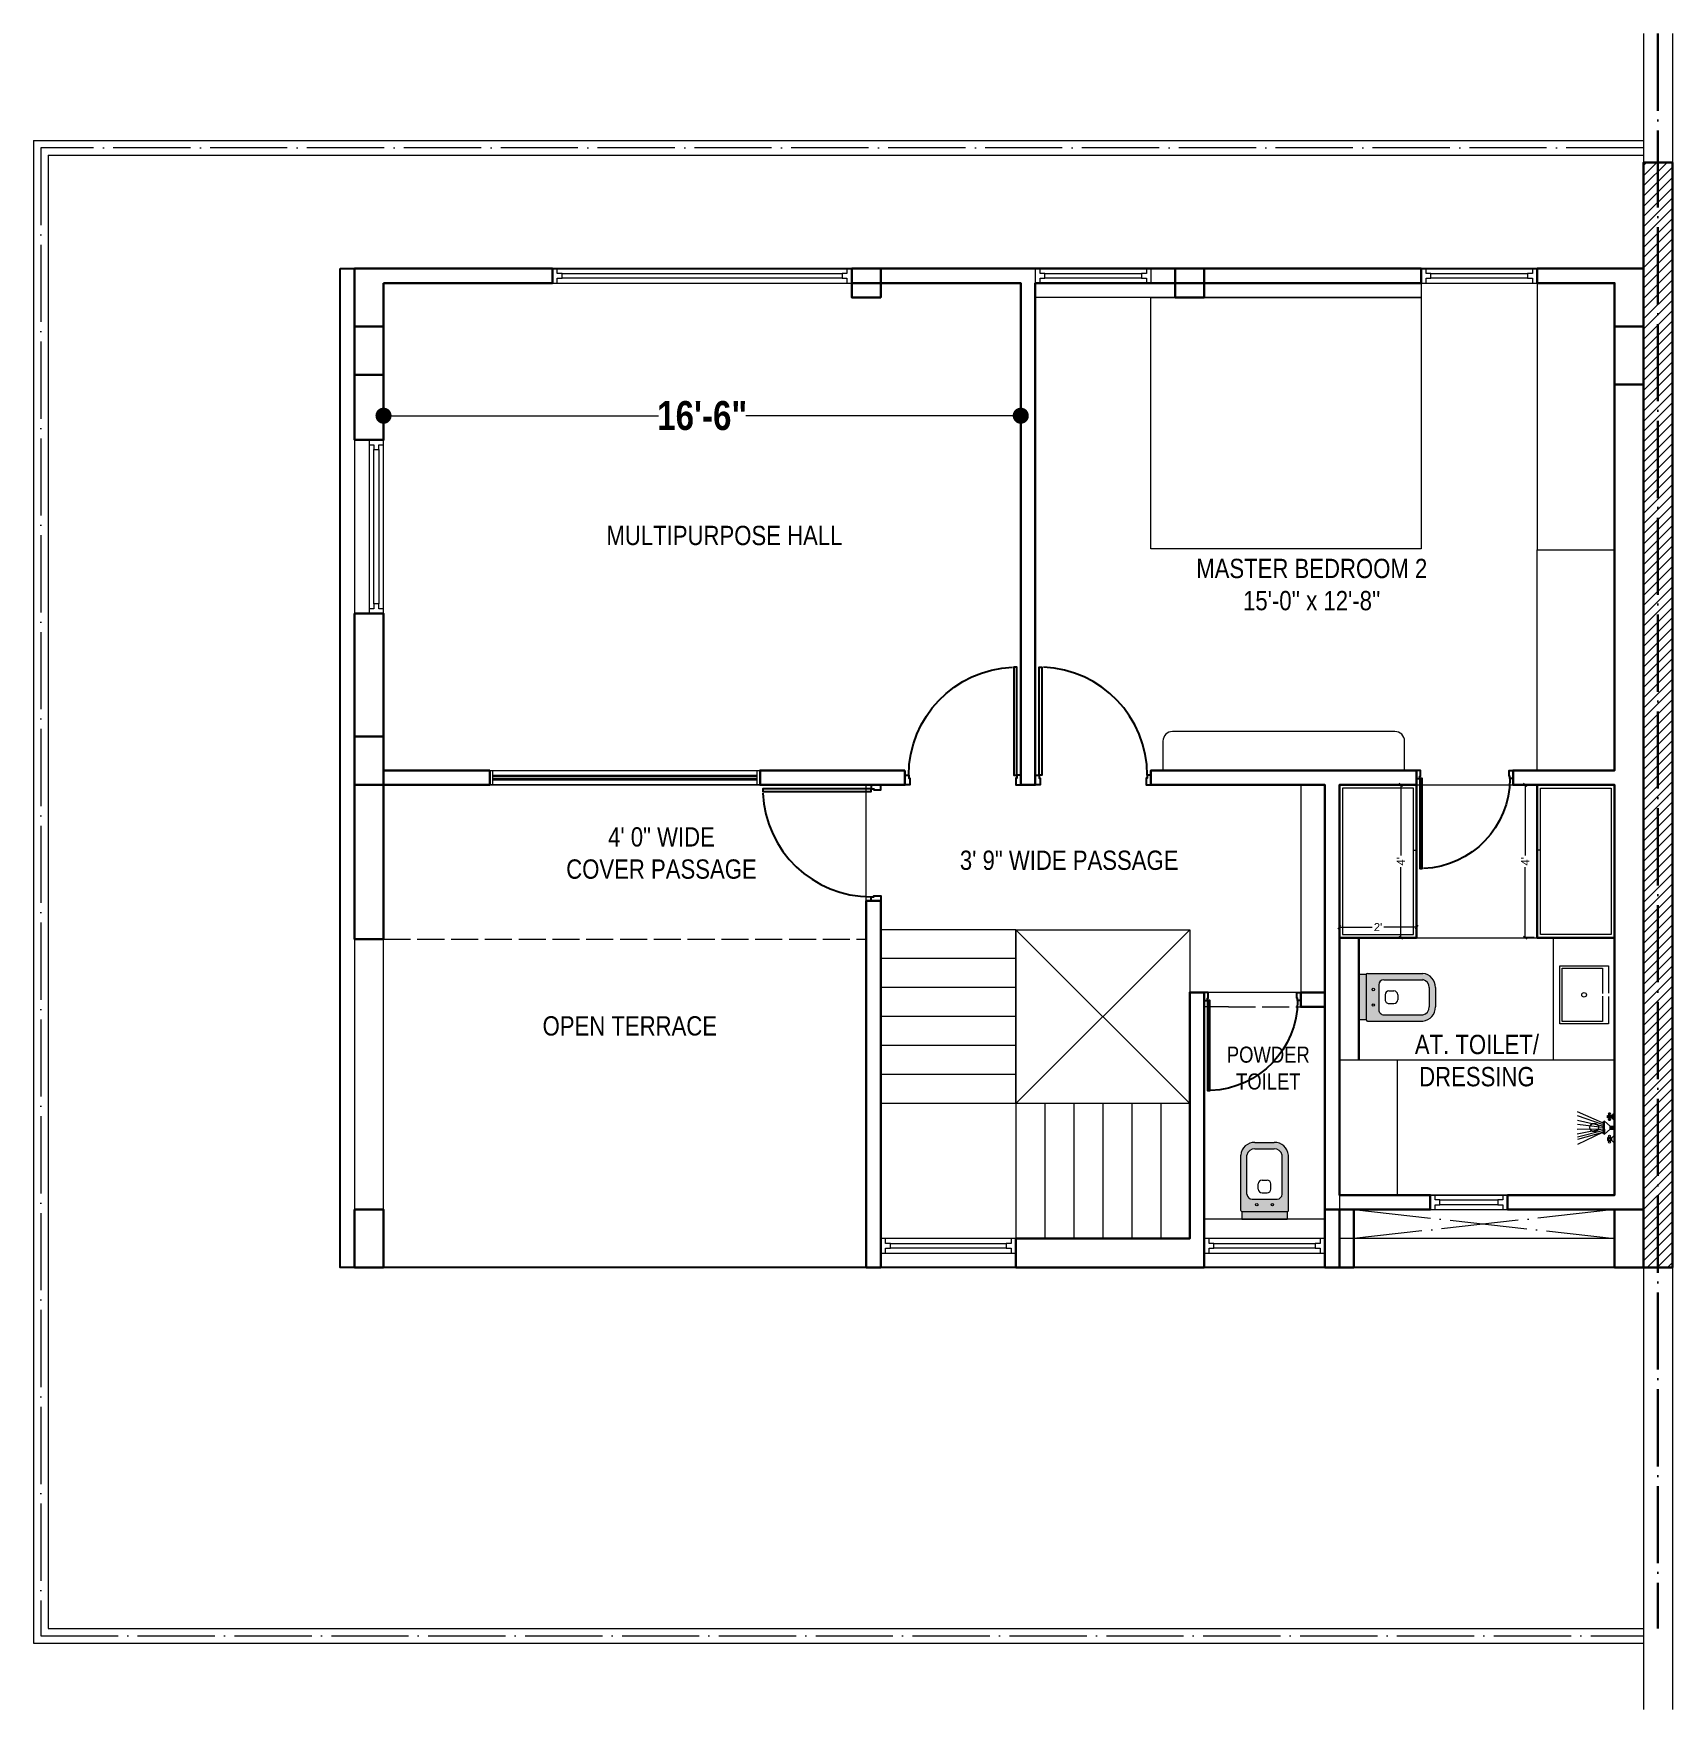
# Model space of a CAD drawing. Header units: millimetres. Extents: x 56222 to 3066687, y -650199 to -121287.
# Drawn here: x 156383 to 156892, y -179941 to -179420 of the extents above; entities that cross this region are included whole.
import ezdxf

# ---------------------------------------------------------------- set-up
doc = ezdxf.new("R2010")
doc.units = ezdxf.units.MM
doc.header["$MEASUREMENT"] = 0
doc.header["$PDMODE"] = 35
doc.linetypes.add('ACAD_ISO02W100', pattern=[15, 12, -3])
doc.linetypes.add('ACAD_ISO04W100', pattern=[30, 24, -3, 0, -3])
doc.layers.get('Defpoints').update_dxf_attribs({"color": 220})
doc.layers.add('AR DOOR', color=40, linetype='Continuous')
doc.layers.add('AR ELE-5', color=134, linetype='Continuous')
for name, color, linetype, lineweight in [('COLUMN', 1, 'Continuous', 30), ('dim05', 1, 'Continuous', 13), ('FIRST FLOOR', 7, 'Continuous', 9), ('FIRST FLOOR ( DW_RAIL )', 7, 'Continuous', 9), ('FIRST FLOOR_( STAIR )', 251, 'Continuous', 9), ('FURNITURE', 32, 'Continuous', 9), ('GROUND FLOOR', 7, 'Continuous', 9), ('GROUND FLOOR  ( HATCH )', 251, 'Continuous', 9), ('GROUND FLOOR  ( PLINE )', 251, 'Continuous', 30), ('GROUND FLOOR ( DW_RAIL )', 7, 'Continuous', 9), ('SECOND FLOOR', 7, 'Continuous', 9), ('SECOND FLOOR  ( PLINE )', 251, 'Continuous', 30), ('SECOND FLOOR ( DW_RAIL )', 7, 'Continuous', 9), ('SECOND FLOOR ( PLine )', 7, 'Continuous', 30), ('SECOND FLOOR ( TEXT )', 7, 'Continuous', 9), ('UTILITY', 48, 'Continuous', 9), ('wall', 7, 'Continuous', 30), ('X_PLOT', 1, 'Continuous', 9), ('XX~SLAB ( BEAM )~ ( DIM )', 7, 'Continuous', 9)]:
    doc.layers.add(name, color=color, linetype=linetype, lineweight=lineweight)
doc.layers.add('XX~SLAB ( PLINE )', color=251, linetype='Continuous', plot=False)
doc.styles.add('Arial', font='arial.ttf')
doc.styles.add("Cn_BT_0'-0", font='swissc.ttf')
doc.styles.add('Cn_BT_9 ( BOLD )', font='swisscb.ttf', dxfattribs={"height": 9})
doc.styles.add('KATHA', font='swissc.ttf')
doc.styles.get("Standard").update_dxf_attribs({"font": 'arial.ttf', "height": 6})
doc.dimstyles.new('Cn_BT_9 ( BOLD )', dxfattribs={"dimtxt": 9, "dimasz": 5, "dimexe": 1.5, "dimexo": 0, "dimgap": 0.09, "dimtad": 0, "dimzin": 3, "dimdsep": 46, "dimlunit": 4, "dimtxsty": 'Cn_BT_9 ( BOLD )', "dimblk": 'DOT', "dimcen": 0.09, "dimdle": 1.5, "dimclrd": 251, "dimclre": 251, "dimclrt": 5, "dimadec": 0, "dimazin": 0, "dimtfac": 0.75, "dimtofl": 0, "dimtmove": 0, "dimatfit": 3, "dimfxl": 0, "dimtolj": 1, "dimtzin": 0, "dimlwd": 15, "dimlwe": 15, "dimarcsym": 0})
doc.dimstyles.new('ISO-25', dxfattribs={"dimtxt": 2.5, "dimasz": 1, "dimexe": 0.5, "dimexo": 1, "dimtad": 0, "dimdec": 1, "dimlunit": 4, "dimtxsty": 'Standard', "dimblk": 'OBLIQUE', "dimcen": 2.5, "dimclrd": 1, "dimclre": 1, "dimclrt": 5, "dimadec": 0, "dimazin": 0, "dimtfac": 1, "dimtdec": 1, "dimtmove": 0, "dimatfit": 3, "dimfxl": 1, "dimlwd": -1, "dimarcsym": 0})

# ---------------------------------------------------------------- blocks, each defined once
blk = doc.blocks.new('A$C3EC62B37')
at = {"layer": 'FURNITURE', "lineweight": 30, "ltscale": 0.25, "true_color": 0xffffff}
h = blk.add_hatch(color=7, dxfattribs=at)
h.dxf.hatch_style = 1
h.paths.add_polyline_path([(-12.22, 0), (-12.22, 2.35), (-26.26, 2.35), (-26.26, 0)])
h.paths.add_polyline_path([(-26.26, 2.35), (-12.22, 2.35, 0.414214), (-11.83, 2.74), (-11.83, 19.96, 0.388639), (-16.24, 23.87), (-22.38, 23.87, 0.379499), (-26.65, 19.96), (-26.65, 2.74, 0.414214)])
h.paths.add_polyline_path([(-15.35, 6.26), (-23.13, 6.26, -0.414214), (-24.7, 7.83), (-24.7, 19.96, -0.349567), (-22.37, 21.91), (-16.24, 21.91, -0.364948), (-13.78, 19.96), (-13.78, 7.83, -0.414214)], flags=16)
h.paths.add_polyline_path([(-18.46, 8.22), (-20.02, 8.22, -0.414214), (-21.2, 9.39), (-21.2, 10.96, -0.414214), (-20.02, 12.13), (-18.46, 12.13, -0.414214), (-17.28, 10.96), (-17.28, 9.39, -0.414214)], flags=0)
h.paths.add_polyline_path([(-22.06, 4.53, -1), (-21.27, 4.53, -1)], flags=16)
at = {"layer": 'FURNITURE', "color": 0, "linetype": 'ByBlock', "lineweight": -2}
for p, q in [((-22.24, 23.87), (-16.24, 23.87)), ((-22.24, 21.91), (-16.24, 21.91)), ((-26.65, 2.74), (-26.65, 19.96)), ((-24.7, 7.83), (-24.7, 19.96)), ((-13.78, 7.83), (-13.78, 19.96)), ((-11.83, 2.74), (-11.83, 19.96)), ((-21.2, 9.39), (-21.2, 10.96)), ((-20.02, 12.13), (-18.46, 12.13)), ((-17.28, 9.39), (-17.28, 10.96)), ((-23.13, 6.26), (-15.35, 6.26)), ((-20.02, 8.22), (-18.46, 8.22)), ((-26.26, 2.35), (-12.22, 2.35)), ((-26.26, 2.35), (-26.26, 0)), ((-26.26, 0), (-12.22, 0)), ((-26.26, 0), (-12.22, 0)), ((-12.22, 2.35), (-12.22, 0))]:
    blk.add_line(p, q, dxfattribs=at)
for centre in [(-21.66, 4.53), (-16.81, 4.53)]:
    blk.add_circle(centre, 0.391, dxfattribs=at)
for centre, radius, start, end in [((-22.31, 19.5), 4.37, 89.0873, 174.0395), ((-22.31, 19.48), 2.44, 88.437, 168.6348), ((-16.17, 19.5), 4.37, 5.9605, 90.9127), ((-16.17, 19.48), 2.44, 11.3652, 91.563), ((-20.02, 10.96), 1.17, 90, 180), ((-18.46, 10.96), 1.17, 0, 90), ((-23.13, 7.83), 1.57, 180, 270), ((-20.02, 9.39), 1.17, 180, 270), ((-18.46, 9.39), 1.17, 270, 0), ((-15.35, 7.83), 1.57, 270, 0), ((-26.26, 2.74), 0.391, 180, 270), ((-12.22, 2.74), 0.391, 270, 0)]:
    blk.add_arc(centre, radius, start, end, dxfattribs=at)
blk = doc.blocks.new('*U500')
for points in [[(-1160, 0), (-1120, 0), (-1120, 30), (-1110, 30), (-1110, 100), (-1160, 100)], [(0, 0), (0, -1120), (-30, -1120), (-30, 0)], [(40, 0), (0, 0), (0, 30), (-10, 30), (-10, 100), (40, 100)]]:
    blk.add_lwpolyline(points, close=True)
at = {"layer": 'AR ELE-5', "linetype": 'ByBlock', "ltscale": 15}
blk.add_arc((2, 1), 1122, 180.0347, 267.627, dxfattribs=at)
blk = doc.blocks.new('*U255')
for points in [[(0, 0), (0, 1120), (-30, 1120), (-30, 0)], [(40, 0), (0, 0), (0, -30), (-10, -30), (-10, -100), (40, -100)], [(-1160, 0), (-1120, 0), (-1120, -30), (-1110, -30), (-1110, -100), (-1160, -100)]]:
    blk.add_lwpolyline(points, close=True)
at = {"layer": 'AR ELE-5', "linetype": 'ByBlock', "ltscale": 15}
blk.add_arc((2, -1), 1122, 92.373, 179.9653, dxfattribs=at)
blk = doc.blocks.new('*U256')
for points in [[(-1160, 0), (-1120, 0), (-1120, 30), (-1110, 30), (-1110, 100), (-1160, 100)], [(0, 0), (0, -1120), (-30, -1120), (-30, 0)], [(40, 0), (0, 0), (0, 30), (-10, 30), (-10, 100), (40, 100)]]:
    blk.add_lwpolyline(points, close=True)
at = {"layer": 'AR ELE-5', "linetype": 'ByBlock', "ltscale": 15}
blk.add_arc((2, 1), 1122, 180.0347, 267.627, dxfattribs=at)
blk = doc.blocks.new('_Oblique')
at = {"layer": 'wall', "color": 0, "lineweight": -2}
blk.add_line((-0.5, -0.5), (0.5, 0.5), dxfattribs=at)
blk = doc.blocks.new('*D539')
at = {"layer": 'Defpoints', "color": 0, "transparency": 16777216}
for p in [(156849.98, -179653.66), (156846.21, -179701.16), (156849.98, -179701.16)]:
    blk.add_point(p, dxfattribs=at)
at = {"layer": 'dim05', "color": 1, "linetype": 'Continuous', "lineweight": -2, "transparency": 16777216}
for p, q in [((156848.98, -179653.66), (156845.71, -179653.66)), ((156848.98, -179701.16), (156845.71, -179701.16))]:
    blk.add_line(p, q, dxfattribs=at)
at = {"layer": 'dim05', "color": 1, "linetype": 'Continuous', "transparency": 16777216}
for p, q in [((156846.21, -179653.66), (156846.21, -179675.58)), ((156846.21, -179701.16), (156846.21, -179679.24))]:
    blk.add_line(p, q, dxfattribs=at)
at = {"layer": 'dim05', "color": 1, "transparency": 16777216}
for p, rotation in [((156846.21, -179653.66), 90), ((156846.21, -179701.16), 270)]:
    blk.add_blockref('_Oblique', p, dxfattribs=dict(at, rotation=rotation))
at = {"layer": 'dim05', "color": 5, "lineweight": 25, "transparency": 16777216, "insert": (156846.21, -179677.41), "char_height": 2.5, "attachment_point": 5, "rotation": 90, "style": 'Arial'}
blk.add_mtext("4'", dxfattribs=at)
blk = doc.blocks.new('*D540')
at = {"layer": 'Defpoints', "color": 0, "transparency": 16777216}
for p in [(156809.48, -179653.66), (156807.58, -179701.16), (156809.48, -179701.16)]:
    blk.add_point(p, dxfattribs=at)
at = {"layer": 'dim05', "color": 1, "linetype": 'Continuous', "lineweight": -2, "transparency": 16777216}
for p, q in [((156808.48, -179653.66), (156807.08, -179653.66)), ((156808.48, -179701.16), (156807.08, -179701.16))]:
    blk.add_line(p, q, dxfattribs=at)
at = {"layer": 'dim05', "color": 1, "linetype": 'Continuous', "transparency": 16777216}
for p, q in [((156807.58, -179653.66), (156807.58, -179675.58)), ((156807.58, -179701.16), (156807.58, -179679.24))]:
    blk.add_line(p, q, dxfattribs=at)
at = {"layer": 'dim05', "color": 1, "transparency": 16777216}
for p, rotation in [((156807.58, -179653.66), 90), ((156807.58, -179701.16), 270)]:
    blk.add_blockref('_Oblique', p, dxfattribs=dict(at, rotation=rotation))
at = {"layer": 'dim05', "color": 5, "lineweight": 25, "transparency": 16777216, "insert": (156807.58, -179677.41), "char_height": 2.5, "attachment_point": 5, "rotation": 90, "style": 'Arial'}
blk.add_mtext("4'", dxfattribs=at)
blk = doc.blocks.new('*D541')
at = {"layer": 'Defpoints', "color": 0, "transparency": 16777216}
for p in [(156788.48, -179697.85), (156812.48, -179697.85), (156812.48, -179697.85)]:
    blk.add_point(p, dxfattribs=at)
at = {"layer": 'dim05', "color": 1, "linetype": 'Continuous', "lineweight": -2, "transparency": 16777216}
for p, q in [((156788.48, -179696.85), (156788.48, -179697.35)), ((156812.48, -179696.85), (156812.48, -179697.35))]:
    blk.add_line(p, q, dxfattribs=at)
at = {"layer": 'dim05', "color": 1, "linetype": 'Continuous', "transparency": 16777216}
for p, q in [((156788.48, -179697.85), (156798.68, -179697.85)), ((156812.48, -179697.85), (156802.27, -179697.85))]:
    blk.add_line(p, q, dxfattribs=at)
at = {"layer": 'dim05', "color": 1, "transparency": 16777216, "rotation": 180}
blk.add_blockref('_Oblique', (156788.48, -179697.85), dxfattribs=at)
at = {"layer": 'dim05', "color": 1, "transparency": 16777216}
blk.add_blockref('_Oblique', (156812.48, -179697.85), dxfattribs=at)
at = {"layer": 'dim05', "color": 5, "lineweight": 25, "transparency": 16777216, "insert": (156800.48, -179697.85), "char_height": 2.5, "attachment_point": 5, "style": 'Arial'}
blk.add_mtext("2'", dxfattribs=at)
blk = doc.blocks.new('A$C07311617')
at = {"layer": 'UTILITY'}
h = blk.add_hatch(color=7, dxfattribs=at)
h.paths.add_polyline_path([(-3.13, 2.02), (-3.13, 0), (-3.74, 0), (-3.74, 0.46), (-3.74, 1.42)])
h.paths.add_polyline_path([(-3.13, 0), (-3.13, -0.46), (-3.13, -2.02), (-3.74, -1.59), (-3.74, -0.46), (-3.74, 0)])
h = blk.add_hatch(color=7, dxfattribs=at)
h.paths.add_polyline_path([(0, 0.46), (0, 0), (-1.35, 0), (-1.35, 0.46)])
h.paths.add_polyline_path([(0, 0), (0, -0.46), (-1.35, -0.46), (-1.35, 0)])
at = {"layer": 'UTILITY', "color": 7}
for p, q in [((-3.74, 1.42), (-11.52, 4.9)), ((-3.74, 0.94), (-11.52, 3.66)), ((-3.74, 0.46), (-11.52, 2.15)), ((-3.74, 0), (-11.52, 0.93)), ((-3.13, 2.02), (-3.74, 1.42)), ((-3.13, -0.46), (-3.13, 2.02)), ((-1.35, 0.46), (-3.13, 2.02)), ((-3.13, 0.46), (-3.13, 1.42)), ((-1.74, 3.79), (-1.74, 4.05)), ((-1.74, 2.99), (-1.74, 2.72)), ((-1.47, 3.79), (-1.47, 4.05)), ((-1.47, 2.99), (-1.47, 2.72)), ((-1.35, -0.46), (-1.35, 0.46)), ((-1.35, 0.46), (0, 0.46)), ((-0.8, 3.9), (-0.8, 2.88)), ((-0.27, 2.44), (-0.27, 4.33)), ((0, -0.46), (0, 0.46)), ((-3.74, -0.46), (-11.62, -0.61)), ((-3.74, -0.46), (-11.57, -2.09)), ((-3.74, -1.03), (-11.52, -2.96)), ((-3.74, -1.59), (-11.52, -5.3)), ((-3.74, -1.59), (-11.52, -3.73)), ((-3.74, -1.59), (-3.13, -2.02)), ((-3.13, -0.46), (-3.13, -2.02)), ((-1.35, -0.46), (-3.13, -2.02)), ((-1.74, -3.22), (-1.74, -2.95)), ((-1.74, -4.02), (-1.74, -4.29)), ((-1.47, -3.22), (-1.47, -2.95)), ((-1.47, -4.02), (-1.47, -4.29)), ((-1.35, -0.46), (0, -0.46)), ((-0.8, -4.13), (-0.8, -3.11)), ((-0.27, -2.68), (-0.27, -4.56))]:
    blk.add_line(p, q, dxfattribs=at)
for points in [[(-1.35, 0.46), (-3.13, 2.02)], [(-3.13, -2.02), (-1.35, -0.46)]]:
    blk.add_lwpolyline(points, dxfattribs=at)
for points in [[(-1.07, 2.99), (-2.14, 2.99), (-2.14, 3.79), (-1.07, 3.79)], [(-1.07, -3.22), (-2.14, -3.22), (-2.14, -4.02), (-1.07, -4.02)]]:
    blk.add_lwpolyline(points, close=True, dxfattribs=at)
for centre, radius in [((-6.31, 0), 1.33), ((-1.6, 4.32), 0.298), ((-1.6, 3.39), 0.298), ((-1.6, 2.45), 0.298), ((-1.6, -2.69), 0.298), ((-1.6, -3.62), 0.298), ((-1.6, -4.55), 0.298)]:
    blk.add_circle(centre, radius, dxfattribs=at)
for centre, start, end in [((-1.47, 5.26), 285.2551, 344.7449), ((-1.47, 1.52), 15.2551, 74.7449), ((-1.47, -1.75), 285.2551, 344.7449), ((-1.47, -5.49), 15.2551, 74.7449)]:
    blk.add_arc(centre, 1.52, start, end, dxfattribs=at)
blk = doc.blocks.new('_Dot')
at = {"color": 0, "linetype": 'ByBlock', "lineweight": -2}
blk.add_line((-0.5, 0), (-1, 0), dxfattribs=at)
at = {"color": 0, "linetype": 'ByBlock', "const_width": 0.5}
blk.add_lwpolyline([(-0.25, 0, 1), (0.25, 0, 1)], format="xyb", close=True, dxfattribs=at)
blk = doc.blocks.new('*D542')
at = {"layer": 'Defpoints', "color": 0, "transparency": 16777216}
for p in [(156491.48, -179537.25), (156689.48, -179537.25), (156689.48, -179538.91)]:
    blk.add_point(p, dxfattribs=at)
at = {"layer": 'XX~SLAB ( BEAM )~ ( DIM )', "color": 251, "lineweight": 15, "transparency": 16777216}
for p, q in [((156491.48, -179537.25), (156491.48, -179540.41)), ((156496.48, -179538.91), (156576.94, -179538.91)), ((156684.48, -179538.91), (156604.02, -179538.91)), ((156689.48, -179537.25), (156689.48, -179540.41))]:
    blk.add_line(p, q, dxfattribs=at)
at = {"layer": 'XX~SLAB ( BEAM )~ ( DIM )', "color": 251, "lineweight": 15, "transparency": 16777216, "xscale": 5, "yscale": 5, "zscale": 5, "rotation": 180}
blk.add_blockref('_Dot', (156491.48, -179538.91), dxfattribs=at)
at = {"layer": 'XX~SLAB ( BEAM )~ ( DIM )', "color": 251, "lineweight": 15, "transparency": 16777216, "xscale": 5, "yscale": 5, "zscale": 5}
blk.add_blockref('_Dot', (156689.48, -179538.91), dxfattribs=at)
at = {"layer": 'XX~SLAB ( BEAM )~ ( DIM )', "color": 5, "transparency": 16777216, "insert": (156590.48, -179538.91), "char_height": 9, "attachment_point": 5, "style": 'Cn_BT_9 ( BOLD )'}
blk.add_mtext('\\A1;16\'-6"', dxfattribs=at)

msp = doc.modelspace()

# ---------------------------------------------------------------- hatches: boundary and pattern name
at = {"layer": 'GROUND FLOOR  ( HATCH )'}
h = msp.add_hatch(dxfattribs=at)
h.set_pattern_fill('ANSI31', color=6, scale=18, style=0)
h.set_pattern_definition([(45, (40351.292, -17184.4852), (-1.590990258, 1.590990258), [])])
h.paths.add_polyline_path([(156891.9779, -179460.1596), (156882.9779, -179460.1596), (156882.9779, -179803.6596), (156891.9779, -179803.6596)])

# ---------------------------------------------------------------- linework, layer by layer
at = {"layer": 'COLUMN'}
for points in [[(156636.9779, -179493.1596), (156645.9779, -179493.1596), (156645.9779, -179502.1596), (156636.9779, -179502.1596)], [(156737.4779, -179493.1596), (156746.4779, -179493.1596), (156746.4779, -179502.1596), (156737.4779, -179502.1596)], [(156482.4779, -179511.1596), (156491.4779, -179511.1596), (156491.4779, -179526.1596), (156482.4779, -179526.1596)], [(156873.9779, -179511.1596), (156882.9779, -179511.1596), (156882.9779, -179529.1596), (156873.9779, -179529.1596)], [(156482.4779, -179638.6596), (156491.4779, -179638.6596), (156491.4779, -179653.6596), (156482.4779, -179653.6596)], [(156482.4779, -179785.6596), (156491.4779, -179785.6596), (156491.4779, -179803.6596), (156482.4779, -179803.6596)], [(156783.9779, -179785.6596), (156792.9779, -179785.6596), (156792.9779, -179803.6596), (156783.9779, -179803.6596)], [(156873.9779, -179785.6596), (156882.9779, -179785.6596), (156882.9779, -179803.6596), (156873.9779, -179803.6596)]]:
    msp.add_lwpolyline(points, close=True, dxfattribs=at)
at = {"layer": 'FIRST FLOOR', "color": 1}
msp.add_line((156687.9779, -179794.6596), (156687.9779, -179803.6596), dxfattribs=at)
at = {"layer": 'FIRST FLOOR ( DW_RAIL )'}
for points in [[(156525.4779, -179653.6596), (156525.4779, -179649.1596)], [(156607.4779, -179649.1596), (156607.4779, -179653.6596)]]:
    msp.add_lwpolyline(points, dxfattribs=at)
for points in [[(156525.4779, -179650.6596), (156607.4779, -179650.6596), (156607.4779, -179651.1596), (156525.4779, -179651.1596)], [(156525.4779, -179651.6596), (156607.4779, -179651.6596), (156607.4779, -179652.1596), (156525.4779, -179652.1596)]]:
    msp.add_lwpolyline(points, close=True, dxfattribs=at)
at = {"layer": 'FIRST FLOOR_( STAIR )'}
for p, q in [((156687.9779, -179698.6596), (156645.9779, -179698.6596)), ((156687.9779, -179698.6596), (156687.9779, -179794.6596)), ((156687.9779, -179707.6596), (156645.9779, -179707.6596)), ((156687.9779, -179716.6596), (156645.9779, -179716.6596)), ((156687.9779, -179725.6596), (156645.9779, -179725.6596)), ((156687.9779, -179734.6596), (156645.9779, -179734.6596)), ((156687.9779, -179743.6596), (156645.9779, -179743.6596)), ((156741.9779, -179752.6596), (156645.9779, -179752.6596)), ((156696.9779, -179752.6596), (156696.9779, -179794.6596)), ((156705.9779, -179752.6596), (156705.9779, -179794.6596)), ((156714.9779, -179752.6596), (156714.9779, -179794.6596)), ((156723.9779, -179752.6596), (156723.9779, -179794.6596)), ((156732.9779, -179752.6596), (156732.9779, -179794.6596))]:
    msp.add_line(p, q, dxfattribs=at)
at = {"layer": 'FURNITURE'}
for p, q in [((156811.4779, -179673.9095), (156812.4779, -179673.9095)), ((156850.9779, -179673.9095), (156849.9779, -179673.9095)), ((156854.9779, -179739.1595), (156854.9779, -179701.1595))]:
    msp.add_line(p, q, dxfattribs=at)
at = {"layer": 'FURNITURE', "lineweight": 30}
msp.add_lwpolyline([(156788.4779, -179653.6596), (156788.4779, -179701.1595), (156812.4779, -179701.1595), (156812.4779, -179653.6595), (156788.4779, -179653.6595)], dxfattribs=at)
msp.add_lwpolyline([(156849.9779, -179653.6595), (156873.9779, -179653.6595), (156873.9779, -179701.1595), (156849.9779, -179701.1595)], close=True, dxfattribs=at)
at = {"layer": 'FURNITURE'}
for points in [[(156789.4779, -179654.6595), (156789.4779, -179700.1595), (156811.4779, -179700.1595), (156811.4779, -179654.6595)], [(156872.9779, -179654.6595), (156872.9779, -179700.1595), (156850.9779, -179700.1595), (156850.9779, -179654.6595)], [(156788.4779, -179739.1595), (156806.4779, -179739.1595), (156806.4779, -179781.1595), (156788.4779, -179781.1595)]]:
    msp.add_lwpolyline(points, close=True, dxfattribs=at)
for points in [[(156872.076, -179719.4073), (156872.0615, -179727.9183), (156856.9676, -179727.9095), (156856.9882, -179709.9096), (156872.0821, -179709.9183), (156872.0766, -179718.4307)], [(156870.2756, -179719.3196), (156870.2616, -179727.1969), (156857.6882, -179727.1899), (156857.7079, -179710.6302), (156870.2812, -179710.6373), (156870.2761, -179718.516)]]:
    msp.add_lwpolyline(points, dxfattribs=at)
msp.add_circle((156864.5145, -179718.9139), 0.7202, dxfattribs=at)
at = {"layer": 'GROUND FLOOR'}
for p, q in [((156882.9779, -179420.1107), (156882.9779, -179941.0435)), ((156882.9779, -179420.1107), (156882.9779, -179517.1596)), ((156891.9779, -179420.1107), (156891.9779, -179941.0435)), ((156382.7279, -179453.4096), (156882.9779, -179453.4096)), ((156382.7279, -179453.4096), (156382.7279, -179920.4096)), ((156387.2279, -179457.9096), (156882.9779, -179457.9096)), ((156387.2279, -179457.9096), (156387.2279, -179915.9096)), ((156788.4779, -179701.1595), (156873.9779, -179701.1595)), ((156788.4779, -179739.1595), (156873.9779, -179739.1595)), ((156387.2279, -179915.9096), (156882.9779, -179915.9096)), ((156382.7279, -179920.4096), (156882.9779, -179920.4096))]:
    msp.add_line(p, q, dxfattribs=at)
at = {"layer": 'GROUND FLOOR', "color": 1, "linetype": 'ACAD_ISO04W100'}
msp.add_line((156887.4779, -179420.1107), (156887.4779, -179803.6596), dxfattribs=at)
msp.add_lwpolyline([(156882.9779, -179455.6596), (156384.9779, -179455.6596), (156384.9779, -179918.1596), (156882.9779, -179918.1596)], dxfattribs=at)
at = {"layer": 'GROUND FLOOR', "color": 6, "lineweight": 30}
msp.add_lwpolyline([(156891.9779, -179460.1596), (156882.9779, -179460.1596), (156882.9779, -179803.6596), (156891.9779, -179803.6596)], close=True, dxfattribs=at)
at = {"layer": 'GROUND FLOOR  ( PLINE )'}
msp.add_lwpolyline([(156794.4779, -179701.1595), (156794.4779, -179739.1595)], dxfattribs=at)
at = {"layer": 'GROUND FLOOR ( DW_RAIL )'}
for points in [[(156840.7228, -179781.1596), (156839.2228, -179781.1596), (156839.2228, -179782.6596), (156837.7228, -179782.6596), (156837.7228, -179784.1596), (156819.7228, -179784.1596), (156819.7228, -179782.6596), (156818.2228, -179782.6596), (156818.2228, -179781.1596), (156816.7228, -179781.1596), (156816.7228, -179785.6596), (156818.2228, -179785.6596), (156818.2228, -179784.1596), (156819.7228, -179784.1596), (156819.7228, -179782.6596), (156837.7228, -179782.6596), (156837.7228, -179784.1596), (156839.2228, -179784.1596), (156839.2228, -179785.6596), (156840.7228, -179785.6596), (156840.7228, -179781.1596), (156816.7228, -179781.1596), (156816.7228, -179785.6596), (156840.7228, -179785.6596)], [(156687.9779, -179794.6596), (156686.4779, -179794.6596), (156686.4779, -179796.1596), (156684.9779, -179796.1596), (156684.9779, -179797.6596), (156648.9779, -179797.6596), (156648.9779, -179796.1596), (156647.4779, -179796.1596), (156647.4779, -179794.6596), (156645.9779, -179794.6596), (156645.9779, -179799.1596), (156647.4779, -179799.1596), (156647.4779, -179797.6596), (156648.9779, -179797.6596), (156648.9779, -179796.1596), (156684.9779, -179796.1596), (156684.9779, -179797.6596), (156686.4779, -179797.6596), (156686.4779, -179799.1596), (156687.9779, -179799.1596), (156687.9779, -179794.6596), (156645.9779, -179794.6596), (156645.9779, -179799.1596), (156687.9779, -179799.1596)], [(156783.9779, -179794.6596), (156782.4779, -179794.6596), (156782.4779, -179796.1596), (156780.9779, -179796.1596), (156780.9779, -179797.6596), (156749.4779, -179797.6596), (156749.4779, -179796.1596), (156747.9779, -179796.1596), (156747.9779, -179794.6596), (156746.4779, -179794.6596), (156746.4779, -179799.1596), (156747.9779, -179799.1596), (156747.9779, -179797.6596), (156749.4779, -179797.6596), (156749.4779, -179796.1596), (156780.9779, -179796.1596), (156780.9779, -179797.6596), (156782.4779, -179797.6596), (156782.4779, -179799.1596), (156783.9779, -179799.1596), (156783.9779, -179794.6596), (156746.4779, -179794.6596), (156746.4779, -179799.1596), (156783.9779, -179799.1596)]]:
    msp.add_lwpolyline(points, close=True, dxfattribs=at)
at = {"layer": 'SECOND FLOOR'}
for p, q in [((156482.4779, -179493.1596), (156882.9779, -179493.1596)), ((156482.4779, -179493.1596), (156482.4779, -179803.6596)), ((156491.4779, -179649.1596), (156491.4779, -179497.6596)), ((156491.4779, -179497.6596), (156689.4779, -179497.6596)), ((156543.9779, -179493.1596), (156543.9779, -179497.6596)), ((156636.9779, -179493.1596), (156636.9779, -179497.6596)), ((156689.4779, -179497.6596), (156689.4779, -179653.6596)), ((156693.9779, -179497.6596), (156873.9779, -179497.6596)), ((156693.9779, -179653.6596), (156693.9779, -179497.6596)), ((156813.9225, -179493.1596), (156813.9225, -179497.6596)), ((156849.9779, -179493.1596), (156849.9779, -179497.6596)), ((156873.9779, -179497.6596), (156873.9779, -179649.1596)), ((156491.4779, -179546.4096), (156482.4779, -179546.4096)), ((156491.4779, -179600.4096), (156482.4779, -179600.4096)), ((156491.4779, -179649.1596), (156524.4779, -179649.1596)), ((156491.4779, -179653.6596), (156653.4779, -179653.6596)), ((156491.4779, -179803.6596), (156491.4779, -179653.6596)), ((156524.4779, -179653.6596), (156524.4779, -179649.1596)), ((156608.4779, -179649.1596), (156653.4779, -179649.1596)), ((156608.4779, -179653.6596), (156608.4779, -179649.1596)), ((156641.4779, -179803.6596), (156641.4779, -179653.6596)), ((156653.4779, -179653.6596), (156653.4779, -179649.1596)), ((156689.4779, -179653.6596), (156693.9779, -179653.6596)), ((156729.9064, -179649.1596), (156812.4779, -179649.1596)), ((156729.9064, -179653.6596), (156729.9064, -179649.1596)), ((156729.9064, -179653.6596), (156783.9779, -179653.6596)), ((156783.9779, -179653.6596), (156783.9779, -179803.6596)), ((156788.4779, -179653.6596), (156788.4779, -179803.6596)), ((156788.4779, -179653.6596), (156873.9779, -179653.6596)), ((156812.4779, -179649.1596), (156812.4779, -179653.6596)), ((156842.4779, -179649.1596), (156873.9779, -179649.1596)), ((156842.4779, -179649.1596), (156842.4779, -179653.6596)), ((156873.9779, -179653.6596), (156873.9779, -179781.1596)), ((156641.4779, -179689.6596), (156645.9779, -179689.6596)), ((156645.9779, -179803.6596), (156645.9779, -179689.6596)), ((156491.4779, -179701.6596), (156482.4779, -179701.6596)), ((156741.9779, -179718.1596), (156741.9779, -179794.6596)), ((156783.9779, -179718.1596), (156741.9779, -179718.1596)), ((156753.9779, -179722.6596), (156746.4779, -179722.6596)), ((156746.4779, -179722.6596), (156746.4779, -179803.6596)), ((156788.4779, -179781.1596), (156873.9779, -179781.1596)), ((156783.9779, -179788.6596), (156746.4779, -179788.6596)), ((156788.4779, -179785.6596), (156873.9779, -179785.6596)), ((156873.9779, -179785.6596), (156873.9779, -179803.6596)), ((156741.9779, -179794.6596), (156645.9779, -179794.6596)), ((156783.9779, -179794.6596), (156746.4779, -179794.6596)), ((156873.9779, -179794.6596), (156788.4779, -179794.6596)), ((156882.9779, -179803.6596), (156482.4779, -179803.6596))]:
    msp.add_line(p, q, dxfattribs=at)
at = {"layer": 'SECOND FLOOR', "linetype": 'ACAD_ISO02W100', "ltscale": 0.7}
msp.add_line((156753.9779, -179722.6596), (156783.9779, -179722.6596), dxfattribs=at)
at = {"layer": 'SECOND FLOOR', "color": 1, "linetype": 'ACAD_ISO04W100'}
for p, q in [((156792.9779, -179785.6596), (156873.9779, -179794.6596)), ((156873.9779, -179785.6596), (156792.9779, -179794.6596))]:
    msp.add_line(p, q, dxfattribs=at)
at = {"layer": 'SECOND FLOOR', "color": 1, "linetype": 'ACAD_ISO02W100', "ltscale": 0.7}
msp.add_lwpolyline([(156491.4779, -179701.6596), (156641.4779, -179701.6596)], dxfattribs=at)
at = {"layer": 'SECOND FLOOR  ( PLINE )'}
for points in [[(156491.4779, -179497.6596), (156543.9779, -179497.6596), (156543.9779, -179493.1596), (156482.4779, -179493.1596), (156482.4779, -179546.4096), (156491.4779, -179546.4096)], [(156813.9225, -179493.1596), (156636.9779, -179493.1596), (156636.9779, -179497.6596), (156689.4779, -179497.6596), (156689.4779, -179653.6596), (156693.9779, -179653.6596), (156693.9779, -179497.6596), (156813.9225, -179497.6596)], [(156882.9779, -179493.1596), (156849.9779, -179493.1596), (156849.9779, -179497.6596), (156873.9779, -179497.6596), (156873.9779, -179649.1596), (156842.4779, -179649.1596), (156842.4779, -179653.6596), (156873.9779, -179653.6596), (156873.9779, -179781.1596), (156840.7228, -179781.1596), (156840.7228, -179785.6596), (156873.9779, -179785.6596), (156873.9779, -179803.6596), (156882.9779, -179803.6596)], [(156524.4779, -179649.1596), (156491.4779, -179649.1596), (156491.4779, -179600.4096), (156486.9779, -179600.4096), (156482.4779, -179600.4096), (156482.4779, -179701.6596), (156491.4779, -179701.6596), (156491.4779, -179653.6596), (156524.4779, -179653.6596)], [(156653.4779, -179649.1596), (156608.4779, -179649.1596), (156608.4779, -179653.6596), (156653.4779, -179653.6596)], [(156645.9779, -179689.6596), (156641.4779, -179689.6596), (156641.4779, -179803.6596), (156645.9779, -179803.6596)]]:
    msp.add_lwpolyline(points, close=True, dxfattribs=at)
at = {"layer": 'SECOND FLOOR ( DW_RAIL )'}
for points in [[(156636.9779, -179493.1596), (156635.4779, -179493.1596), (156635.4779, -179494.6596), (156633.9779, -179494.6596), (156633.9779, -179496.1596), (156546.9779, -179496.1596), (156546.9779, -179494.6596), (156545.4779, -179494.6596), (156545.4779, -179493.1596), (156543.9779, -179493.1596), (156543.9779, -179497.6596), (156545.4779, -179497.6596), (156545.4779, -179496.1596), (156546.9779, -179496.1596), (156546.9779, -179494.6596), (156633.9779, -179494.6596), (156633.9779, -179496.1596), (156635.4779, -179496.1596), (156635.4779, -179497.6596), (156636.9779, -179497.6596), (156636.9779, -179493.1596), (156543.9779, -179493.1596), (156543.9779, -179497.6596), (156636.9779, -179497.6596)], [(156730.0333, -179493.1596), (156728.5333, -179493.1596), (156728.5333, -179494.6596), (156727.0333, -179494.6596), (156727.0333, -179496.1596), (156696.9779, -179496.1596), (156696.9779, -179494.6596), (156695.4779, -179494.6596), (156695.4779, -179493.1596), (156693.9779, -179493.1596), (156693.9779, -179497.6596), (156695.4779, -179497.6596), (156695.4779, -179496.1596), (156696.9779, -179496.1596), (156696.9779, -179494.6596), (156727.0333, -179494.6596), (156727.0333, -179496.1596), (156728.5333, -179496.1596), (156728.5333, -179497.6596), (156730.0333, -179497.6596), (156730.0333, -179493.1596), (156693.9779, -179493.1596), (156693.9779, -179497.6596), (156730.0333, -179497.6596)], [(156849.9779, -179493.1596), (156848.4779, -179493.1596), (156848.4779, -179494.6596), (156846.9779, -179494.6596), (156846.9779, -179496.1596), (156816.9225, -179496.1596), (156816.9225, -179494.6596), (156815.4225, -179494.6596), (156815.4225, -179493.1596), (156813.9225, -179493.1596), (156813.9225, -179497.6596), (156815.4225, -179497.6596), (156815.4225, -179496.1596), (156816.9225, -179496.1596), (156816.9225, -179494.6596), (156846.9779, -179494.6596), (156846.9779, -179496.1596), (156848.4779, -179496.1596), (156848.4779, -179497.6596), (156849.9779, -179497.6596), (156849.9779, -179493.1596), (156813.9225, -179493.1596), (156813.9225, -179497.6596), (156849.9779, -179497.6596)], [(156491.4779, -179600.4096), (156491.4779, -179598.9096), (156489.9779, -179598.9096), (156489.9779, -179597.4096), (156488.4779, -179597.4096), (156488.4779, -179549.4096), (156489.9779, -179549.4096), (156489.9779, -179547.9096), (156491.4779, -179547.9096), (156491.4779, -179546.4096), (156486.9779, -179546.4096), (156486.9779, -179547.9096), (156488.4779, -179547.9096), (156488.4779, -179549.4096), (156489.9779, -179549.4096), (156489.9779, -179597.4096), (156488.4779, -179597.4096), (156488.4779, -179598.9096), (156486.9779, -179598.9096), (156486.9779, -179600.4096), (156491.4779, -179600.4096), (156491.4779, -179546.4096), (156486.9779, -179546.4096), (156486.9779, -179600.4096)]]:
    msp.add_lwpolyline(points, close=True, dxfattribs=at)
at = {"layer": 'SECOND FLOOR ( PLine )'}
for points in [[(156788.4779, -179785.6596), (156816.7228, -179785.6596), (156816.7228, -179781.1596), (156788.4779, -179781.1596), (156788.4779, -179653.6596), (156812.4779, -179653.6596), (156812.4779, -179649.1596), (156729.9064, -179649.1596), (156729.9064, -179653.6596), (156783.9779, -179653.6596), (156783.9779, -179803.6596), (156788.4779, -179803.6596)], [(156746.4779, -179803.6596), (156687.9779, -179803.6596), (156687.9779, -179794.6596), (156741.9779, -179794.6596), (156741.9779, -179718.1596), (156746.4779, -179718.1596), (156746.4779, -179722.6596), (156746.4779, -179722.6596)]]:
    msp.add_lwpolyline(points, close=True, dxfattribs=at)
msp.add_lwpolyline([(156783.9779, -179718.1596), (156776.4779, -179718.1596), (156776.4779, -179722.6596), (156783.9779, -179722.6596)], dxfattribs=at)
at = {"layer": 'X_PLOT', "linetype": 'ACAD_ISO04W100', "lineweight": 30}
msp.add_line((156887.4779, -179420.1107), (156887.4779, -179915.9096), dxfattribs=at)
at = {"layer": 'XX~SLAB ( BEAM )~ ( DIM )'}
for p, q in [((156849.9779, -179649.1596), (156849.9779, -179580.6162)), ((156741.9779, -179752.6596), (156687.9779, -179698.6596)), ((156687.9779, -179752.6596), (156741.9779, -179698.6596))]:
    msp.add_line(p, q, dxfattribs=at)
for points in [[(156693.9779, -179497.6596), (156813.9225, -179497.6596), (156813.9225, -179502.1596), (156693.9779, -179502.1596)], [(156873.9779, -179497.6596), (156849.9779, -179497.6596), (156849.9779, -179580.6162), (156873.9779, -179580.6162)], [(156729.9257, -179502.1596), (156813.9225, -179502.1596), (156813.9225, -179580.2548), (156729.9257, -179580.2548)], [(156524.4779, -179649.1596), (156608.4779, -179649.1596), (156608.4779, -179653.6596), (156524.4779, -179653.6596)], [(156776.4779, -179718.1596), (156783.9779, -179718.1596), (156783.9779, -179653.6596), (156776.4779, -179653.6596)], [(156687.9779, -179698.6596), (156741.9779, -179698.6596), (156741.9779, -179752.6596), (156687.9779, -179752.6596)]]:
    msp.add_lwpolyline(points, close=True, dxfattribs=at)
msp.add_lwpolyline([(156733.6564, -179649.1596), (156808.7279, -179649.1596), (156808.7279, -179640.057, 0.41421356), (156805.7279, -179637.057), (156736.6564, -179637.057, 0.41421356), (156733.6564, -179640.057)], format="xyb", close=True, dxfattribs=at)
at = {"layer": 'XX~SLAB ( PLINE )'}
msp.add_lwpolyline([(156477.9779, -179493.1596), (156882.9779, -179493.1595), (156882.9779, -179803.6596), (156873.9779, -179803.6596), (156854.1732, -179803.6596), (156813.8361, -179803.6596), (156788.4779, -179803.6596), (156641.4779, -179803.6596), (156568.2343, -179803.6596), (156477.9779, -179803.6596)], close=True, dxfattribs=at)

# ---------------------------------------------------------------- block references
at = {"layer": 'AR DOOR', "linetype": 'ByBlock', "lineweight": -2, "extrusion": (0, 0, -1), "yscale": 0.02999999999996949, "zscale": -0.02999999999996949}
for name, p, xscale, rotation in [('*U256', (-156688.2779, -179650.6596), 0.02999999999996949, 180), ('*U256', (-156695.1779, -179650.6596), -0.02999999999996949, 180), ('*U255', (-156642.9779, -179654.8596), -0.02999999999996949, 270)]:
    msp.add_blockref(name, p, dxfattribs=dict(at, xscale=xscale, rotation=rotation))
at = {"layer": 'AR DOOR', "linetype": 'ByBlock', "lineweight": -2, "extrusion": (0, 0, -1), "xscale": 0.02500000000004618, "yscale": 0.02500000000004618, "zscale": -0.02500000000004618}
for p in [(-156813.4779, -179651.6596), (-156747.4779, -179720.6596)]:
    msp.add_blockref('*U500', p, dxfattribs=at)
at = {"layer": 'FURNITURE', "rotation": 270.0000000028459}
msp.add_blockref('A$C3EC62B37', (156794.4779, -179738.8985), dxfattribs=at)
at = {"layer": 'FURNITURE', "lineweight": 18, "rotation": 0.03312803684924393}
msp.add_blockref('A$C07311617', (156873.9779, -179760.1595), dxfattribs=at)
at = {"layer": 'FURNITURE'}
msp.add_blockref('A$C3EC62B37', (156784.4668, -179788.6596), dxfattribs=at)

# ---------------------------------------------------------------- texts
at = {"layer": 'SECOND FLOOR ( TEXT )', "attachment_point": 5}
for s, insert, char_height, style in [('MULTIPURPOSE HALL', (156597.4062, -179576.1676), 6, 'KATHA'), ("MASTER BEDROOM 2\\P15'-0'' x 12'-8''", (156779.8943, -179591.4198), 6, 'KATHA'), ('4\' 0" WIDE \\PCOVER PASSAGE', (156577.839, -179674.8657), 6, 'KATHA'), ('3\' 9" WIDE PASSAGE', (156704.5215, -179677.1227), 6, 'KATHA'), ('OPEN TERRACE', (156568.0027, -179728.6018), 6, 'KATHA'), ('AT. TOILET/\\PDRESSING', (156831.2151, -179739.3842), 6, 'KATHA'), ('POWDER\\PTOILET', (156766.3966, -179741.7071), 5, "Cn_BT_0'-0")]:
    msp.add_mtext(s, dxfattribs=dict(at, insert=insert, char_height=char_height, style=style))

# ---------------------------------------------------------------- dimensions: what is measured, and where the dimension line sits
at = {"layer": 'dim05', "color": 27, "lineweight": 25, "true_color": 0x7d5120}
for base, p1, p2, picture, middle in [((156807.5826304001, -179701.1595446659), (156809.4778693996, -179653.6595446658), (156809.4778693996, -179701.1595446659), '*D540', (156807.5826304001, -179677.4095446659)), ((156846.2073188961, -179701.1595446659), (156849.9778693996, -179653.6595446658), (156849.9778693996, -179701.1595446659), '*D539', (156846.207318896, -179677.4095446659))]:
    dim = msp.add_linear_dim(base=base, p1=p1, p2=p2, angle=90, dimstyle='ISO-25', override={"dimdec": 0, "dimtxsty": 'Arial'}, dxfattribs=at)
    dim.commit()
    dim.dimension.update_dxf_attribs({"geometry": picture, "text_midpoint": middle})
dim = msp.add_linear_dim(base=(156812.4779, -179697.8515), p1=(156788.4779, -179697.8515), p2=(156812.4779, -179697.8515), dimstyle='ISO-25', override={"dimtxsty": 'Arial'}, dxfattribs=at)
dim.commit()
dim.dimension.update_dxf_attribs({"geometry": '*D541', "text_midpoint": (156800.4779, -179697.8515)})
at = {"layer": 'XX~SLAB ( BEAM )~ ( DIM )'}
dim = msp.add_linear_dim(base=(156689.4779, -179538.9052), p1=(156491.4779, -179537.2491), p2=(156689.4779, -179537.2491), dimstyle='Cn_BT_9 ( BOLD )', dxfattribs=at)
dim.commit()
dim.dimension.update_dxf_attribs({"geometry": '*D542', "text_midpoint": (156590.4779, -179538.9052)})

doc.saveas('drawing.dxf')
